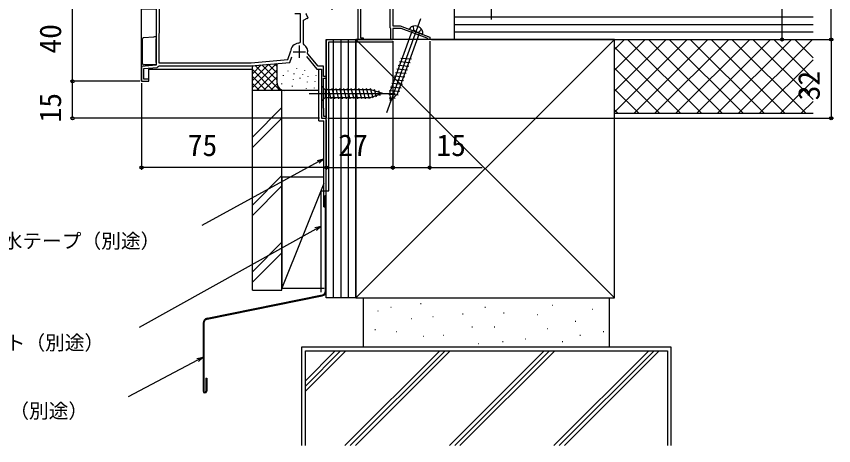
# Model space of a CAD drawing. Units: millimetres, scale not verified. Extents: x -526 to 524, y -783 to 779.
# Drawn here: x -351.6 to -19.8, y -202.8 to -28.4 of the extents above; entities that cross this region are included whole.
import ezdxf
from ezdxf.enums import TextEntityAlignment as Align

# ---------------------------------------------------------------- set-up
doc = ezdxf.new("R2010")
doc.units = ezdxf.units.MM
doc.header["$LTSCALE"] = 4
for name, color, linetype in [('0-2_YKK_11', 7, 'Continuous'), ('0-4_YKK_12', 2, 'Continuous'), ('0-5_YKK_13', 4, 'Continuous'), ('0-7_YKK_D', 6, 'Continuous'), ('0-9_YSS_K', 3, 'Continuous'), ('0-A_YSS_KE', 3, 'Continuous')]:
    doc.layers.add(name, color=color, linetype=linetype)
doc.styles.add('ＭＳ ゴシック', font='')
doc.styles.get('ＭＳ ゴシック').set_extended_font_data('MS Gothic')

msp = doc.modelspace()

# ---------------------------------------------------------------- linework, layer by layer
at = {"layer": '0-2_YKK_11'}
for p, q in [((-239.3, -42.8), (-234.3, -42.8)), ((-236.8, -40.3), (-236.8, -45.3))]:
    msp.add_line(p, q, dxfattribs=at)
for points in [[(-198.8, -1.6), (-198.8, -32.3), (-195.8, -32.3), (-183.8, -36.8), (-183.8, -37.8), (-184.3, -37.8), (-184.598, -37.532), (-184.791, -37.283), (-195.412, -33.3), (-198.8, -33.3), (-198.8, -37.8), (-199.6, -37.8), (-199.6, -33.446), (-199.7, -33.273), (-199.8, -33.1), (-199.8, -17.247)], [(-300.8, -15.5), (-300.8, -25.3), (-294.8, -25.3), (-294.8, -48.275), (-300.8, -48.8), (-300.8, -54.8), (-297.8, -54.8), (-297.8, -53.9), (-299.9, -53.9), (-299.9, -49.625), (-294.456, -49.148), (-294.009, -48.744), (-293.714, -48.5), (-256.3, -48.5), (-240.6, -47.126), (-239.793, -44.908)], [(-211.9, -23.622), (-211.9, -37.1), (-210.8, -37.1), (-210.8, -37.8), (-212.8, -37.8), (-212.8, -18.2), (-223.5, -18.2), (-223.5, -25.8)], [(-288.539, -25.121), (-293.6, -25.386), (-293.6, -35.1), (-293.7, -35.273), (-293.8, -35.446), (-293.8, -47.3), (-256.352, -47.3), (-241.466, -45.998), (-240.318, -42.842), (-240.3, -42.744)], [(-236.2, -38.318), (-236.2, -27.4), (-238.5, -27.4)], [(-234.788, -39.936), (-235, -39.527), (-235, -29.905), (-234.232, -29.595), (-234.107, -29.415), (-233.597, -29.209), (-233.382, -29.251), (-233.204, -29.179), (-233.953, -27.325), (-233.7, -27.223)], [(-233.82, -44.771), (-229.6, -49.8), (-227.8, -49.8), (-227.8, -69.8), (-225.8, -69.8), (-225.8, -69.1), (-226.8, -69.1), (-226.8, -66), (-226.85, -65.868), (-226.9, -65.735), (-226.9, -53.5), (-225.8, -53.5), (-225.8, -52.8), (-226.9, -52.8), (-226.9, -48.7), (-229.087, -48.7), (-233.294, -43.687), (-233.359, -43.439)]]:
    msp.add_lwpolyline(points, dxfattribs=at)
for centre, radius, start, end in [((-236.8, -42.8), 3.5, 95.09969, 179.08613), ((-237.2, -38.318), 1, 275.0997, 0.00002), ((-236.8, -42.8), 3.5, 349.47869, 54.90038)]:
    msp.add_arc(centre, radius, start, end, dxfattribs=at)
at = {"layer": '0-4_YKK_12'}
for p, q in [((-300.8, -54.8), (-300.8, -24.8)), ((-225.8, -37.8), (-198.8, -37.8)), ((-225.8, -37.8), (-225.8, -69.8)), ((-198.8, -37.8), (-198.8, -37.5)), ((-227.8, -49.8), (-227.8, -69.8)), ((-227.8, -69.8), (-225.8, -69.8))]:
    msp.add_line(p, q, dxfattribs=at)
msp.add_lwpolyline([(-300.8, -54.8), (-297.8, -54.8), (-297.8, -49.8), (-255.8, -49.8)], dxfattribs=at)
at = {"layer": '0-5_YKK_13'}
for p, q in [((-187.523, -29.486), (-201.389, -67.583)), ((-190.557, -32.414), (-190.37, -34.051)), ((-190.874, -34.163), (-199.855, -58.838)), ((-196.942, -59.898), (-187.961, -35.223)), ((-186.74, -35.668), (-192.096, -33.719)), ((-189.418, -34.693), (-190.37, -34.051)), ((-189.418, -34.693), (-188.275, -34.813)), ((-187.08, -33.679), (-188.275, -34.813)), ((-300.4, -47.6), (-300.4, -37.557)), ((-299.944, -37.059), (-295.84, -36.693)), ((-295.84, -36.693), (-295.353, -36.649)), ((-295.353, -36.649), (-295.334, -36.648)), ((-294.8, -47.1), (-294.8, -37.604)), ((-195.525, -45.333), (-191.194, -45.712)), ((-295.3, -48.1), (-299.9, -48.1)), ((-295.289, -48.1), (-295.3, -48.1)), ((-295.1, -48.1), (-295.289, -48.1)), ((-294.8, -47.1), (-294.8, -47.8)), ((-197.119, -49.711), (-192.787, -50.09)), ((-196.588, -48.252), (-192.256, -48.631)), ((-196.057, -46.793), (-191.725, -47.172)), ((-198.181, -52.63), (-193.849, -53.009)), ((-197.65, -51.17), (-193.318, -51.549)), ((-199.243, -55.548), (-194.912, -55.927)), ((-198.712, -54.089), (-194.381, -54.468)), ((-227.8, -56.7), (-227.8, -62.9)), ((-227.8, -56.7), (-226.25, -58.25)), ((-207.716, -58.25), (-226.25, -58.25)), ((-226.25, -58.25), (-226.25, -61.35)), ((-223.824, -61.9), (-224.949, -57.7)), ((-222.271, -61.9), (-223.396, -57.7)), ((-220.718, -61.9), (-221.843, -57.7)), ((-219.165, -61.9), (-220.29, -57.7)), ((-217.612, -61.9), (-218.737, -57.7)), ((-216.059, -61.9), (-217.184, -57.7)), ((-214.506, -61.9), (-215.631, -57.7)), ((-212.953, -61.9), (-214.079, -57.7)), ((-211.4, -61.9), (-212.526, -57.7)), ((-209.847, -61.9), (-210.973, -57.7)), ((-208.294, -61.9), (-209.42, -57.7)), ((-206.811, -61.641), (-207.867, -57.7)), ((-202.8, -59.8), (-207.716, -58.25)), ((-205.379, -61.19), (-206.192, -58.154)), ((-203.947, -60.738), (-204.496, -58.688)), ((-200.306, -58.467), (-195.974, -58.846)), ((-199.679, -62.884), (-199.855, -58.838)), ((-199.774, -57.007), (-195.443, -57.386)), ((-232.8, -59.8), (-197.8, -59.8)), ((-227.8, -62.9), (-226.25, -61.35)), ((-226.25, -61.35), (-207.716, -61.35)), ((-202.8, -59.8), (-207.716, -61.35)), ((-200.356, -59.968), (-196.564, -60.3)), ((-200.29, -61.479), (-197.842, -61.694)), ((-199.679, -62.884), (-196.942, -59.898))]:
    msp.add_line(p, q, dxfattribs=at)
msp.add_lwpolyline([(-295.334, -36.648), (-294.8, -36.6), (-294.8, -37.604)], dxfattribs=at)
for centre, radius, start, end in [((-190.291, -34.312), 1.9, 109.34333, 161.81089), ((-189.794, -35.727), 3.4, 30.65667, 109.34333), ((-188.504, -34.962), 1.9, 338.18911, 30.65667), ((-299.9, -37.557), 0.5, 95.10217, 180), ((-299.9, -47.6), 0.5, 180, 188.23791), ((-299.9, -47.6), 0.5, 188.23791, 269), ((-299.9, -47.6), 0.5, 269, 270), ((-295.1, -47.8), 0.3, 270, 0)]:
    msp.add_arc(centre, radius, start, end, dxfattribs=at)
at = {"layer": '0-7_YKK_D'}
for p, q in [((-40.8, 1.2), (-40.8, -37.8)), ((-20.8, -37.8), (-20.8, 2.2)), ((-158.8, -1.3), (-158.8, -29.627)), ((-328.8, -54.8), (-328.8, -14.802)), ((-198.8, -38.5), (-198.8, -90.8)), ((-198.8, -38.5), (-198.8, -90.8)), ((-183.8, -38.5), (-183.8, -90.8)), ((-183.1, -37.8), (-19.8, -37.8)), ((-183.1, -37.8), (-39.8, -37.8)), ((-183.1, -37.8), (-19.8, -37.8)), ((-20.8, -37.8), (-20.8, -69.8)), ((-301.5, -54.8), (-329.8, -54.8)), ((-301.5, -54.8), (-329.8, -54.8)), ((-328.8, -69.8), (-328.8, -54.8)), ((-300.8, -55.5), (-300.8, -90.8)), ((-228.5, -69.8), (-329.8, -69.8)), ((-225.8, -70.5), (-225.8, -90.8)), ((-225.8, -70.5), (-225.8, -90.8)), ((-225.1, -69.8), (-19.8, -69.8)), ((-225.8, -89.8), (-300.8, -89.8)), ((-225.8, -89.8), (-198.8, -89.8))]:
    msp.add_line(p, q, dxfattribs=at)
for points in [[(-226.8, -86.276), (-229.037, -87.501), (-276.37, -113.423)], [(-229.365, -86.902), (-226.8, -86.276), (-228.708, -88.1)], [(-198.8, -89.8), (-183.8, -89.8), (-162.523, -89.8)], [(-227.878, -113.594), (-230.106, -114.836), (-301.729, -154.76)], [(-230.438, -114.239), (-227.878, -113.594), (-229.773, -115.433)], [(-275.8, -166.843), (-278.054, -168.035), (-306.173, -182.907)], [(-278.374, -167.431), (-275.8, -166.843), (-277.735, -168.639)]]:
    msp.add_lwpolyline(points, dxfattribs=at)
for centre in [(-40.8, -37.8), (-20.8, -37.8), (-20.8, -37.8), (-328.8, -54.8), (-328.8, -54.8), (-328.8, -69.8), (-20.8, -69.8), (-300.8, -89.8), (-225.8, -89.8), (-225.8, -89.8), (-198.8, -89.8), (-198.8, -89.8), (-183.8, -89.8)]:
    msp.add_circle(centre, 0.637, dxfattribs=at)
at = {"layer": '0-9_YSS_K'}
for p, q in [((-28.156, -28.8), (-173.8, -28.8)), ((-28.156, -31.8), (-173.8, -31.8)), ((-28.156, -34.8), (-173.8, -34.8)), ((-225.8, -37.8), (-213.8, -37.8)), ((-225.8, -142.8), (-225.8, -37.8)), ((-222.8, -142.8), (-222.8, -37.8)), ((-219.8, -142.8), (-219.8, -37.8)), ((-216.8, -142.8), (-216.8, -37.8)), ((-213.8, -37.8), (-108.8, -142.8)), ((-213.8, -142.8), (-108.8, -37.8)), ((-213.8, -142.8), (-213.8, -37.8)), ((-108.8, -37.8), (-28.156, -37.8)), ((-108.8, -41.826), (-104.774, -37.8)), ((-108.8, -50.311), (-96.289, -37.8)), ((-108.8, -58.797), (-87.803, -37.8)), ((-108.8, -67.282), (-79.318, -37.8)), ((-73.502, -67.8), (-103.502, -37.8)), ((-100.833, -67.8), (-70.833, -37.8)), ((-65.017, -67.8), (-95.017, -37.8)), ((-92.347, -67.8), (-62.347, -37.8)), ((-56.531, -67.8), (-86.531, -37.8)), ((-83.862, -67.8), (-53.862, -37.8)), ((-48.046, -67.8), (-78.046, -37.8)), ((-75.377, -67.8), (-45.377, -37.8)), ((-39.561, -67.8), (-69.561, -37.8)), ((-66.892, -67.8), (-36.892, -37.8)), ((-31.075, -67.8), (-61.075, -37.8)), ((-58.406, -67.8), (-28.406, -37.8)), ((-28.156, -62.234), (-52.59, -37.8)), ((-28.156, -53.749), (-44.105, -37.8)), ((-28.156, -45.264), (-35.62, -37.8)), ((-81.987, -67.8), (-108.8, -40.987)), ((-49.921, -67.8), (-28.156, -46.035)), ((-255.8, -57.358), (-246.045, -47.603)), ((-255.8, -54.529), (-249.144, -47.874)), ((-255.8, -51.701), (-252.244, -48.145)), ((-255.8, -48.873), (-255.344, -48.416)), ((-255.8, -58.5), (-255.8, -48.5)), ((-254.632, -48.354), (-244.486, -58.5)), ((-252.031, -48.127), (-245.8, -54.358)), ((-249.43, -47.899), (-245.8, -51.529)), ((-246.83, -47.671), (-245.8, -48.701)), ((-245.8, -55.5), (-245.8, -47.581)), ((-237.868, -49.592), (-237.868, -49.792)), ((-90.472, -67.8), (-108.8, -49.472)), ((-255.8, -50.015), (-247.315, -58.5)), ((-255.8, -52.843), (-250.143, -58.5)), ((-254.114, -58.5), (-245.8, -50.186)), ((-251.285, -58.5), (-245.8, -53.015)), ((-243.305, -52.357), (-243.305, -52.557)), ((-241.474, -50.501), (-241.474, -50.701)), ((-238.965, -51.689), (-238.965, -51.889)), ((-235.458, -52.023), (-235.458, -52.223)), ((-234.691, -50.388), (-234.691, -50.588)), ((-233.25, -52.661), (-233.25, -52.861)), ((-230.08, -52.373), (-230.08, -52.573)), ((-225.8, -58.6), (-225.8, -51.6)), ((-255.8, -55.672), (-252.972, -58.5)), ((-248.457, -58.5), (-245.782, -55.825)), ((-243.972, -55.695), (-243.972, -55.895)), ((-239.299, -54.026), (-239.299, -54.226)), ((-236.506, -53.423), (-236.506, -53.623)), ((-233.584, -54.998), (-233.584, -55.198)), ((-230.414, -54.71), (-230.414, -54.91)), ((-41.436, -67.8), (-28.156, -54.52)), ((-242.8, -58.5), (-255.8, -58.5)), ((-245.628, -58.5), (-244.834, -57.705)), ((-228.8, -58.5), (-242.8, -58.5)), ((-239.633, -56.696), (-239.633, -56.896)), ((-233.917, -57.668), (-233.917, -57.868)), ((-230.748, -57.38), (-230.748, -57.58)), ((-98.958, -67.8), (-108.8, -57.958)), ((-32.951, -67.8), (-28.156, -63.005)), ((-243.8, -65.469), (-255.8, -77.469)), ((-107.443, -67.8), (-108.8, -66.443)), ((-108.8, -67.8), (-28.156, -67.8)), ((-243.8, -69.711), (-255.8, -81.711)), ((-243.8, -93.042), (-255.8, -105.042)), ((-255.8, -109.285), (-243.8, -97.285)), ((-226.8, -96.3), (-243.8, -138.8)), ((-243.8, -120.17), (-255.8, -132.17)), ((-243.8, -124.413), (-255.8, -136.413)), ((-213.8, -142.8), (-225.8, -142.8)), ((-187.482, -145.04), (-187.282, -145.04)), ((-134.143, -145.797), (-133.943, -145.797)), ((-204.884, -148.067), (-204.684, -148.067)), ((-199.588, -146.554), (-199.388, -146.554)), ((-170.459, -149.202), (-170.259, -149.202)), ((-161.38, -146.554), (-161.18, -146.554)), ((-153.814, -148.823), (-153.614, -148.823)), ((-117.877, -147.31), (-117.677, -147.31)), ((-191.265, -151.093), (-191.065, -151.093)), ((-182.565, -150.337), (-182.365, -150.337)), ((-140.196, -149.58), (-139.996, -149.58)), ((-124.686, -152.228), (-124.486, -152.228)), ((-206.019, -155.633), (-205.819, -155.633)), ((-166.676, -154.498), (-166.476, -154.498)), ((-157.597, -154.498), (-157.397, -154.498)), ((-136.035, -155.254), (-135.835, -155.254)), ((-197.318, -156.389), (-197.118, -156.389)), ((-186.348, -158.281), (-186.148, -158.281)), ((-178.403, -157.902), (-178.203, -157.902)), ((-122.795, -157.902), (-122.595, -157.902)), ((-113.337, -156.389), (-113.137, -156.389)), ((-164.028, -161.307), (-163.828, -161.307)), ((-154.193, -160.55), (-153.993, -160.55)), ((-145.114, -159.416), (-144.914, -159.416)), ((-129.982, -160.55), (-129.782, -160.55)), ((-234.298, -202.8), (-234.298, -164.3)), ((-234.298, -164.3), (-87.298, -164.3)), ((-234.298, -180.716), (-217.883, -164.3)), ((-234.298, -178.594), (-220.004, -164.3)), ((-234.298, -176.473), (-222.125, -164.3)), ((-218.199, -202.8), (-179.699, -164.3)), ((-216.078, -202.8), (-177.578, -164.3)), ((-213.956, -202.8), (-175.456, -164.3)), ((-137.273, -164.3), (-175.773, -202.8)), ((-173.651, -202.8), (-135.151, -164.3)), ((-133.03, -164.3), (-171.53, -202.8)), ((-133.346, -202.8), (-94.846, -164.3)), ((-131.225, -202.8), (-92.725, -164.3)), ((-129.104, -202.8), (-90.604, -164.3)), ((-87.298, -164.3), (-87.298, -202.8))]:
    msp.add_line(p, q, dxfattribs=at)
msp.add_lwpolyline([(-226.8, -93.8), (-243.8, -93.8), (-243.8, -138.8), (-226.6, -138.8)], dxfattribs=at)
msp.add_arc((-242.8, -55.5), 3, 180, 270, dxfattribs=at)
at = {"layer": '0-A_YSS_KE'}
for p, q in [((-173.8, -37.8), (-173.8, -13.8)), ((-224.8, -38.8), (-198.8, -38.8)), ((-224.767, -99.3), (-224.8, -38.8)), ((-213.8, -37.8), (-213.8, -142.8)), ((-108.8, -37.8), (-213.8, -37.8)), ((-173.8, -37.8), (-28.156, -37.8)), ((-108.8, -142.8), (-108.8, -37.8)), ((-228.8, -70.8), (-228.8, -49.8)), ((-255.8, -139.7), (-255.8, -58.5)), ((-228.8, -70.8), (-226.8, -70.8)), ((-226.8, -101.752), (-226.8, -70.8)), ((-227.898, -140.515), (-227.867, -99.3)), ((-227.867, -99.3), (-224.767, -99.3)), ((-226.8, -105.8), (-226.8, -101.8)), ((-226.15, -139.952), (-226.15, -101.8)), ((-225.8, -139.952), (-225.8, -101.8)), ((-274.199, -151.075), (-227.471, -141.568)), ((-274.129, -151.418), (-227.401, -141.911)), ((-255.8, -139.7), (-243.8, -139.7)), ((-213.8, -142.8), (-108.8, -142.8)), ((-210.8, -142.8), (-210.8, -162.8)), ((-210.8, -142.8), (-110.8, -142.8)), ((-110.8, -162.8), (-110.8, -142.8)), ((-275.8, -153.035), (-275.8, -180.651)), ((-275.45, -153.035), (-275.45, -180.651)), ((-235.798, -162.8), (-235.798, -202.8)), ((-110.8, -162.8), (-210.8, -162.8)), ((-274.65, -175.401), (-274.65, -180.651)), ((-274.65, -175.401), (-274.3, -175.401)), ((-274.3, -175.401), (-274.3, -180.651))]:
    msp.add_line(p, q, dxfattribs=at)
for points in [[(-243.8, -139.7), (-243.8, -58.5), (-255.8, -58.5)], [(-226.8, -105.8), (-226.45, -105.8), (-226.45, -101.8)], [(-85.798, -202.8), (-85.798, -162.8), (-235.798, -162.8)]]:
    msp.add_lwpolyline(points, dxfattribs=at)
for centre, radius, start, end in [((-226.3, -101.8), 0.5, 0, 180), ((-226.3, -101.8), 0.15, 0, 180), ((-227.8, -139.952), 1.65, 281.5, 0), ((-227.8, -139.952), 2, 281.5, 0), ((-273.8, -153.035), 2, 101.5, 180), ((-273.8, -153.035), 1.65, 101.5, 180), ((-275.05, -180.651), 0.75, 180, 0), ((-275.05, -180.651), 0.4, 180, 0)]:
    msp.add_arc(centre, radius, start, end, dxfattribs=at)

# ---------------------------------------------------------------- texts
at = {"layer": '0-7_YKK_D', "style": 'ＭＳ ゴシック'}
for s, p in [('40', (-330.8, -43.528)), ('32', (-22.8, -62.527)), ('15', (-330.8, -71.505))]:
    msp.add_text(s, height=8.798, rotation=90, dxfattribs=at).set_placement(p, align=Align.BOTTOM_LEFT)
for s, height, p in [('75', 8.798, (-282.033, -87.8)), ('27', 8.798, (-220.925, -87.8)), ('15', 8.798, (-181.091, -87.8)), ('防水テープ（別途）', 5.865, (-365.188, -124.332)), ('防水シート（別途）', 5.865, (-387.957, -165.669)), ('通気水切（別途）', 5.865, (-386.491, -193.361))]:
    msp.add_text(s, height=height, dxfattribs=at).set_placement(p, align=Align.BOTTOM_LEFT)

doc.saveas('drawing.dxf')
